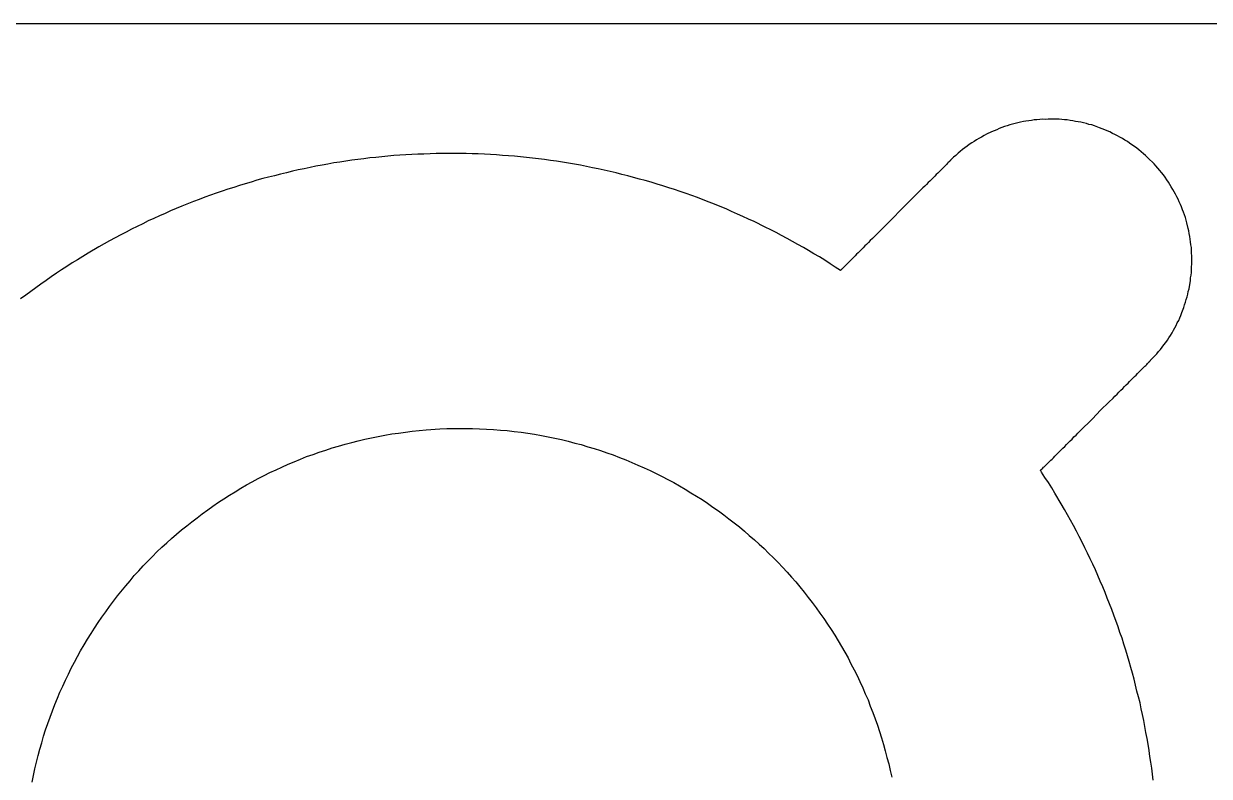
# Model space of a CAD drawing. Extents: x 14 to 158, y 769 to 1204.
# Drawn here: x 37.07 to 78.88, y 1177.71 to 1204.26 of the extents above; entities that cross this region are included whole.
import ezdxf

# ---------------------------------------------------------------- set-up
doc = ezdxf.new("R2010")
doc.units = 0

msp = doc.modelspace()

# ---------------------------------------------------------------- linework, layer by layer
at = {"layer": 'Top'}
for p, q in [((156.20052, 1204.252397), (15.0241, 1204.26)), ((72.410657, 1200.823378), (72.321906, 1200.807555)), ((72.508925, 1200.839202), (72.410657, 1200.823378)), ((72.604013, 1200.848696), (72.508925, 1200.839202)), ((72.702282, 1200.86452), (72.604013, 1200.848696)), ((72.800543, 1200.871012), (72.702282, 1200.86452)), ((72.898804, 1200.880506), (72.800543, 1200.871012)), ((72.9939, 1200.89), (72.898804, 1200.880506)), ((73.092139, 1200.883508), (72.9939, 1200.89)), ((73.1904, 1200.89), (73.092139, 1200.883508)), ((73.383839, 1200.896492), (73.1904, 1200.89)), ((73.4821, 1200.89), (73.383839, 1200.896492)), ((73.580326, 1200.890078), (73.4821, 1200.89)), ((73.675422, 1200.880584), (73.580326, 1200.890078)), ((73.773683, 1200.871089), (73.675422, 1200.880584)), ((73.871944, 1200.864598), (73.773683, 1200.871089)), ((73.96704, 1200.848774), (73.871944, 1200.864598)), ((74.065301, 1200.83295), (73.96704, 1200.848774)), ((74.163569, 1200.813962), (74.065301, 1200.83295)), ((71.19979, 1200.443043), (71.022281, 1200.36063)), ((71.291722, 1200.484266), (71.19979, 1200.443043)), ((71.380472, 1200.522324), (71.291722, 1200.484266)), ((71.469231, 1200.563546), (71.380472, 1200.522324)), ((71.567491, 1200.595275), (71.469231, 1200.563546)), ((71.656242, 1200.630168), (71.567491, 1200.595275)), ((71.754511, 1200.661896), (71.656242, 1200.630168)), ((71.843261, 1200.687214), (71.754511, 1200.661896)), ((71.938357, 1200.718942), (71.843261, 1200.687214)), ((72.03028, 1200.741096), (71.938357, 1200.718942)), ((72.125377, 1200.760084), (72.03028, 1200.741096)), ((72.223637, 1200.782237), (72.125377, 1200.760084)), ((72.321906, 1200.807555), (72.223637, 1200.782237)), ((74.25232, 1200.798138), (74.163569, 1200.813962)), ((74.350589, 1200.782315), (74.25232, 1200.798138)), ((74.445677, 1200.760162), (74.350589, 1200.782315)), ((74.543946, 1200.734844), (74.445677, 1200.760162)), ((74.632696, 1200.709526), (74.543946, 1200.734844)), ((74.730965, 1200.687292), (74.632696, 1200.709526)), ((74.829226, 1200.652399), (74.730965, 1200.687292)), ((75.006735, 1200.589023), (74.829226, 1200.652399)), ((75.104995, 1200.557294), (75.006735, 1200.589023)), ((75.193754, 1200.516072), (75.104995, 1200.557294)), ((75.282504, 1200.484343), (75.193754, 1200.516072)), ((75.371263, 1200.443121), (75.282504, 1200.484343)), ((75.460013, 1200.392404), (75.371263, 1200.443121)), ((70.41368, 1199.996118), (70.33448, 1199.939072)), ((70.502438, 1200.053165), (70.41368, 1199.996118)), ((70.584851, 1200.110211), (70.502438, 1200.053165)), ((70.673609, 1200.167257), (70.584851, 1200.110211)), ((70.756022, 1200.214809), (70.673609, 1200.167257)), ((70.844773, 1200.262361), (70.756022, 1200.214809)), ((70.933531, 1200.313078), (70.844773, 1200.262361)), ((71.022281, 1200.36063), (70.933531, 1200.313078)), ((75.551945, 1200.354346), (75.460013, 1200.392404)), ((75.640695, 1200.303629), (75.551945, 1200.354346)), ((75.729453, 1200.256077), (75.640695, 1200.303629)), ((75.818204, 1200.20536), (75.729453, 1200.256077)), ((75.900617, 1200.157808), (75.818204, 1200.20536)), ((75.989375, 1200.100762), (75.900617, 1200.157808)), ((76.068575, 1200.043716), (75.989375, 1200.100762)), ((76.150995, 1199.986669), (76.068575, 1200.043716)), ((76.239746, 1199.929623), (76.150995, 1199.986669)), ((49.90774, 1199.587898), (49.695362, 1199.565745)), ((50.120118, 1199.606887), (49.90774, 1199.587898)), ((50.329323, 1199.62271), (50.120118, 1199.606887)), ((50.548046, 1199.629202), (50.329323, 1199.62271)), ((50.760416, 1199.645026), (50.548046, 1199.629202)), ((50.969629, 1199.65452), (50.760416, 1199.645026)), ((51.182007, 1199.664014), (50.969629, 1199.65452)), ((51.400722, 1199.670506), (51.182007, 1199.664014)), ((51.6131, 1199.68), (51.400722, 1199.670506)), ((51.822317, 1199.68), (51.6131, 1199.68)), ((52.034695, 1199.686492), (51.822317, 1199.68)), ((52.2439, 1199.68), (52.034695, 1199.686492)), ((52.675015, 1199.683746), (52.2439, 1199.68)), ((52.887393, 1199.674252), (52.675015, 1199.683746)), ((53.096598, 1199.66776), (52.887393, 1199.674252)), ((53.315313, 1199.658266), (53.096598, 1199.66776)), ((53.527691, 1199.648772), (53.315313, 1199.658266)), ((53.736896, 1199.632948), (53.527691, 1199.648772)), ((53.949274, 1199.617125), (53.736896, 1199.632948)), ((54.158479, 1199.601301), (53.949274, 1199.617125)), ((54.380367, 1199.585477), (54.158479, 1199.601301)), ((54.589572, 1199.569654), (54.380367, 1199.585477)), ((54.80195, 1199.544336), (54.589572, 1199.569654)), ((69.935083, 1199.615783), (69.862213, 1199.549242)), ((70.017496, 1199.688734), (69.935083, 1199.615783)), ((70.096777, 1199.75211), (70.017496, 1199.688734)), ((70.169646, 1199.81865), (70.096777, 1199.75211)), ((70.252067, 1199.882026), (70.169646, 1199.81865)), ((70.33448, 1199.939072), (70.252067, 1199.882026)), ((76.322159, 1199.866247), (76.239746, 1199.929623)), ((76.39511, 1199.809201), (76.322159, 1199.866247)), ((76.474309, 1199.745825), (76.39511, 1199.809201)), ((76.55673, 1199.672874), (76.474309, 1199.745825)), ((76.6296, 1199.606334), (76.55673, 1199.672874)), ((76.712013, 1199.533464), (76.6296, 1199.606334)), ((47.165865, 1199.191658), (46.953487, 1199.144106)), ((47.37507, 1199.232881), (47.165865, 1199.191658)), ((47.587448, 1199.274104), (47.37507, 1199.232881)), ((47.796653, 1199.305832), (47.587448, 1199.274104)), ((48.009031, 1199.347055), (47.796653, 1199.305832)), ((48.211898, 1199.378783), (48.009031, 1199.347055)), ((48.424276, 1199.410511), (48.211898, 1199.378783)), ((48.633481, 1199.44224), (48.424276, 1199.410511)), ((48.852196, 1199.467558), (48.633481, 1199.44224)), ((49.064574, 1199.499286), (48.852196, 1199.467558)), ((49.273779, 1199.524604), (49.064574, 1199.499286)), ((49.486157, 1199.540427), (49.273779, 1199.524604)), ((49.695362, 1199.565745), (49.486157, 1199.540427)), ((55.011163, 1199.519018), (54.80195, 1199.544336)), ((55.223533, 1199.496865), (55.011163, 1199.519018)), ((55.432746, 1199.465137), (55.223533, 1199.496865)), ((55.645124, 1199.439819), (55.432746, 1199.465137)), ((55.857494, 1199.408091), (55.645124, 1199.439819)), ((56.066707, 1199.373197), (55.857494, 1199.408091)), ((56.279085, 1199.341469), (56.066707, 1199.373197)), ((56.48829, 1199.300246), (56.279085, 1199.341469)), ((56.700668, 1199.268518), (56.48829, 1199.300246)), ((56.909873, 1199.227295), (56.700668, 1199.268518)), ((57.122251, 1199.179743), (56.909873, 1199.227295)), ((57.325118, 1199.138521), (57.122251, 1199.179743)), ((69.61745, 1199.302318), (69.300466, 1198.985334)), ((69.642768, 1199.337211), (69.61745, 1199.302318)), ((69.674496, 1199.359364), (69.642768, 1199.337211)), ((69.699814, 1199.384682), (69.674496, 1199.359364)), ((69.706306, 1199.400506), (69.699814, 1199.384682)), ((69.7158, 1199.41), (69.706306, 1199.400506)), ((69.725847, 1199.407766), (69.7158, 1199.41)), ((69.748, 1199.43), (69.725847, 1199.407766)), ((69.757453, 1199.444725), (69.748, 1199.44)), ((69.748, 1199.44), (69.748, 1199.43)), ((69.763944, 1199.460549), (69.757453, 1199.444725)), ((69.789262, 1199.476372), (69.763944, 1199.460549)), ((69.862213, 1199.549242), (69.789262, 1199.476372)), ((76.930728, 1199.314749), (76.712013, 1199.533464)), ((76.994103, 1199.241798), (76.930728, 1199.314749)), ((77.066973, 1199.159385), (76.994103, 1199.241798)), ((77.133514, 1199.080186), (77.066973, 1199.159385)), ((45.289342, 1198.738372), (45.086475, 1198.671831)), ((45.50172, 1198.795418), (45.289342, 1198.738372)), ((45.704587, 1198.852464), (45.50172, 1198.795418)), ((45.916957, 1198.900016), (45.704587, 1198.852464)), ((46.119824, 1198.957063), (45.916957, 1198.900016)), ((46.329037, 1199.004615), (46.119824, 1198.957063)), ((46.541415, 1199.055332), (46.329037, 1199.004615)), ((46.744282, 1199.102884), (46.541415, 1199.055332)), ((46.953487, 1199.144106), (46.744282, 1199.102884)), ((57.534323, 1199.090969), (57.325118, 1199.138521)), ((57.746701, 1199.049746), (57.534323, 1199.090969)), ((57.959079, 1199.002194), (57.746701, 1199.049746)), ((58.161946, 1198.945148), (57.959079, 1199.002194)), ((58.371151, 1198.894431), (58.161946, 1198.945148)), ((58.574018, 1198.837384), (58.371151, 1198.894431)), ((58.786396, 1198.780338), (58.574018, 1198.837384)), ((58.989263, 1198.726457), (58.786396, 1198.780338)), ((69.195868, 1198.880736), (69.024705, 1198.709565)), ((69.246585, 1198.937782), (69.195868, 1198.880736)), ((69.300466, 1198.985334), (69.246585, 1198.937782)), ((77.19689, 1199.007235), (77.133514, 1199.080186)), ((77.26343, 1198.924822), (77.19689, 1199.007235)), ((77.320476, 1198.842409), (77.26343, 1198.924822)), ((77.377523, 1198.753651), (77.320476, 1198.842409)), ((77.434569, 1198.674451), (77.377523, 1198.753651)), ((44.065794, 1198.354953), (43.853424, 1198.282083)), ((44.268661, 1198.421493), (44.065794, 1198.354953)), ((44.471528, 1198.484869), (44.268661, 1198.421493)), ((44.674395, 1198.551409), (44.471528, 1198.484869)), ((44.877262, 1198.614785), (44.674395, 1198.551409)), ((45.086475, 1198.671831), (44.877262, 1198.614785)), ((59.198468, 1198.66941), (58.989263, 1198.726457)), ((59.401335, 1198.60287), (59.198468, 1198.66941)), ((59.604202, 1198.539494), (59.401335, 1198.60287)), ((59.81658, 1198.472954), (59.604202, 1198.539494)), ((60.019447, 1198.409578), (59.81658, 1198.472954)), ((60.222314, 1198.336708), (60.019447, 1198.409578)), ((60.425181, 1198.270168), (60.222314, 1198.336708)), ((68.710991, 1198.39577), (66.996131, 1196.68091)), ((68.774367, 1198.468721), (68.710991, 1198.39577)), ((68.840907, 1198.532096), (68.774367, 1198.468721)), ((68.904283, 1198.589143), (68.840907, 1198.532096)), ((68.967658, 1198.655683), (68.904283, 1198.589143)), ((69.024705, 1198.709565), (68.967658, 1198.655683)), ((77.48845, 1198.59203), (77.434569, 1198.674451)), ((77.539167, 1198.50328), (77.48845, 1198.59203)), ((77.596214, 1198.414521), (77.539167, 1198.50328)), ((77.643766, 1198.332109), (77.596214, 1198.414521)), ((77.691318, 1198.243358), (77.643766, 1198.332109)), ((43.051458, 1197.984111), (42.645724, 1197.819285)), ((43.254325, 1198.063392), (43.051458, 1197.984111)), ((43.457192, 1198.136262), (43.254325, 1198.063392)), ((43.650557, 1198.209213), (43.457192, 1198.136262)), ((43.853424, 1198.282083), (43.650557, 1198.209213)), ((60.830915, 1198.124355), (60.425181, 1198.270168)), ((61.033782, 1198.045074), (60.830915, 1198.124355)), ((61.236649, 1197.969039), (61.033782, 1198.045074)), ((61.430006, 1197.88984), (61.236649, 1197.969039)), ((77.73254, 1198.1546), (77.691318, 1198.243358)), ((77.783257, 1198.065849), (77.73254, 1198.1546)), ((77.821315, 1197.973918), (77.783257, 1198.065849)), ((77.862538, 1197.885168), (77.821315, 1197.973918)), ((41.850111, 1197.480083), (41.656746, 1197.391325)), ((42.052978, 1197.568833), (41.850111, 1197.480083)), ((42.246335, 1197.657592), (42.052978, 1197.568833)), ((42.449202, 1197.740005), (42.246335, 1197.657592)), ((42.645724, 1197.819285), (42.449202, 1197.740005)), ((61.632873, 1197.807427), (61.430006, 1197.88984)), ((61.83574, 1197.728147), (61.632873, 1197.807427)), ((62.03227, 1197.639388), (61.83574, 1197.728147)), ((62.235137, 1197.547465), (62.03227, 1197.639388)), ((62.428494, 1197.458715), (62.235137, 1197.547465)), ((77.894266, 1197.796409), (77.862538, 1197.885168)), ((77.935489, 1197.698148), (77.894266, 1197.796409)), ((77.970382, 1197.609398), (77.935489, 1197.698148)), ((78.00211, 1197.514302), (77.970382, 1197.609398)), ((78.033839, 1197.422378), (78.00211, 1197.514302)), ((41.064, 1197.106044), (40.86747, 1197.007784)), ((41.266867, 1197.204305), (41.064, 1197.106044)), ((41.460224, 1197.302574), (41.266867, 1197.204305)), ((41.656746, 1197.391325), (41.460224, 1197.302574)), ((62.625024, 1197.369956), (62.428494, 1197.458715)), ((62.827891, 1197.281206), (62.625024, 1197.369956)), ((63.214605, 1197.084676), (62.827891, 1197.281206)), ((63.411135, 1196.98958), (63.214605, 1197.084676)), ((78.059156, 1197.327282), (78.033839, 1197.422378)), ((78.08131, 1197.238524), (78.059156, 1197.327282)), ((78.132026, 1197.042002), (78.08131, 1197.238524)), ((40.290564, 1196.709821), (40.097207, 1196.60205)), ((40.487094, 1196.814427), (40.290564, 1196.709821)), ((40.680451, 1196.912688), (40.487094, 1196.814427)), ((40.86747, 1197.007784), (40.680451, 1196.912688)), ((63.604492, 1196.891319), (63.411135, 1196.98958)), ((63.791511, 1196.793058), (63.604492, 1196.891319)), ((63.988041, 1196.688452), (63.791511, 1196.793058)), ((64.181398, 1196.583846), (63.988041, 1196.688452)), ((66.996131, 1196.68091), (66.92318, 1196.617534)), ((78.154261, 1196.953243), (78.132026, 1197.042002)), ((78.173249, 1196.854983), (78.154261, 1196.953243)), ((78.189073, 1196.756714), (78.173249, 1196.854983)), ((78.204896, 1196.661626), (78.189073, 1196.756714)), ((78.22072, 1196.563357), (78.204896, 1196.661626)), ((39.716831, 1196.392838), (39.342792, 1196.164612)), ((39.910188, 1196.497444), (39.716831, 1196.392838)), ((40.097207, 1196.60205), (39.910188, 1196.497444)), ((64.368417, 1196.476075), (64.181398, 1196.583846)), ((64.561774, 1196.365131), (64.368417, 1196.476075)), ((64.748793, 1196.25736), (64.561774, 1196.365131)), ((64.935804, 1196.143243), (64.748793, 1196.25736)), ((66.55242, 1196.237198), (66.495373, 1196.180152)), ((66.609466, 1196.300574), (66.55242, 1196.237198)), ((66.672842, 1196.35762), (66.609466, 1196.300574)), ((66.729888, 1196.424161), (66.672842, 1196.35762)), ((66.793264, 1196.478042), (66.729888, 1196.424161)), ((66.859804, 1196.544583), (66.793264, 1196.478042)), ((66.92318, 1196.617534), (66.859804, 1196.544583)), ((78.227212, 1196.465096), (78.22072, 1196.563357)), ((78.2462, 1196.37), (78.227212, 1196.465096)), ((78.246214, 1196.26653), (78.2462, 1196.37)), ((78.252706, 1196.168261), (78.246214, 1196.26653)), ((38.775397, 1195.82545), (38.588378, 1195.701823)), ((38.962416, 1195.936386), (38.775397, 1195.82545)), ((39.146262, 1196.050503), (38.962416, 1195.936386)), ((39.342792, 1196.164612), (39.146262, 1196.050503)), ((65.132334, 1196.032307), (64.935804, 1196.143243)), ((65.31618, 1195.91819), (65.132334, 1196.032307)), ((65.503199, 1195.794571), (65.31618, 1195.91819)), ((66.38761, 1196.072389), (65.934323, 1195.619111)), ((66.438327, 1196.129435), (66.38761, 1196.072389)), ((66.495373, 1196.180152), (66.438327, 1196.129435)), ((78.2622, 1196.07), (78.252706, 1196.168261)), ((78.262194, 1195.775096), (78.2622, 1196.07)), ((38.223858, 1195.45775), (38.036839, 1195.337296)), ((38.401367, 1195.581369), (38.223858, 1195.45775)), ((38.588378, 1195.701823), (38.401367, 1195.581369)), ((65.690218, 1195.674117), (65.503199, 1195.794571)), ((65.8709, 1195.56), (65.690218, 1195.674117)), ((65.877106, 1195.560506), (65.8706, 1195.56)), ((65.8866, 1195.57), (65.877106, 1195.560506)), ((65.893019, 1195.577807), (65.8866, 1195.58)), ((65.8866, 1195.58), (65.8866, 1195.57)), ((65.918337, 1195.603125), (65.893019, 1195.577807)), ((65.924829, 1195.612619), (65.918337, 1195.603125)), ((65.934323, 1195.619111), (65.924829, 1195.612619)), ((78.220879, 1195.296698), (78.236702, 1195.391794)), ((78.236702, 1195.391794), (78.246197, 1195.490055)), ((78.246197, 1195.490055), (78.252688, 1195.588316)), ((78.252688, 1195.588316), (78.2527, 1195.68)), ((78.2527, 1195.68), (78.262194, 1195.775096)), ((37.672311, 1195.077374), (37.491629, 1194.947409)), ((37.856157, 1195.207339), (37.672311, 1195.077374)), ((38.036839, 1195.337296), (37.856157, 1195.207339)), ((78.163832, 1194.91315), (78.211385, 1195.20794)), ((78.211385, 1195.20794), (78.220879, 1195.296698)), ((37.136611, 1194.687487), (36.955937, 1194.551185)), ((37.491629, 1194.947409), (37.136611, 1194.687487)), ((78.065645, 1194.532774), (78.097373, 1194.631042)), ((78.097373, 1194.631042), (78.122691, 1194.719793)), ((78.122691, 1194.719793), (78.138515, 1194.818062)), ((78.138515, 1194.818062), (78.163832, 1194.91315)), ((77.913494, 1194.069984), (77.97687, 1194.247494)), ((77.97687, 1194.247494), (78.008599, 1194.345754)), ((78.008599, 1194.345754), (78.043492, 1194.444023)), ((78.043492, 1194.444023), (78.065645, 1194.532774)), ((77.748604, 1193.705456), (77.799321, 1193.794215)), ((77.799321, 1193.794215), (77.840543, 1193.882965)), ((77.840543, 1193.882965), (77.872272, 1193.971724)), ((77.872272, 1193.971724), (77.913494, 1194.069984)), ((77.507679, 1193.268026), (77.564725, 1193.356776)), ((77.564725, 1193.356776), (77.612277, 1193.445535)), ((77.612277, 1193.445535), (77.659829, 1193.527947)), ((77.659829, 1193.527947), (77.710546, 1193.616706)), ((77.710546, 1193.616706), (77.748604, 1193.705456)), ((77.222447, 1192.852748), (77.279494, 1192.935161)), ((77.279494, 1192.935161), (77.342869, 1193.014442)), ((77.342869, 1193.014442), (77.399916, 1193.103192)), ((77.399916, 1193.103192), (77.456962, 1193.185613)), ((77.456962, 1193.185613), (77.507679, 1193.268026)), ((76.8073, 1192.39), (76.88017, 1192.46287)), ((76.88017, 1192.46287), (76.956204, 1192.545283)), ((76.956204, 1192.545283), (77.029156, 1192.618234)), ((77.029156, 1192.618234), (77.092531, 1192.697433)), ((77.092531, 1192.697433), (77.159072, 1192.773468)), ((77.159072, 1192.773468), (77.222447, 1192.852748)), ((76.442116, 1192.010277), (76.483338, 1192.060994)), ((76.483338, 1192.060994), (76.524561, 1192.102217)), ((76.524561, 1192.102217), (76.565784, 1192.140275)), ((76.565784, 1192.140275), (76.603841, 1192.175168)), ((76.603841, 1192.175168), (76.638735, 1192.206896)), ((76.638735, 1192.206896), (76.670463, 1192.238625)), ((76.670463, 1192.238625), (76.695781, 1192.270353)), ((76.695781, 1192.270353), (76.718015, 1192.295671)), ((76.718015, 1192.295671), (76.743333, 1192.320989)), ((76.743333, 1192.320989), (76.752827, 1192.32748)), ((76.752827, 1192.32748), (76.759319, 1192.336974)), ((76.759319, 1192.336974), (76.768813, 1192.343466)), ((76.768813, 1192.343466), (76.775305, 1192.35296)), ((76.775305, 1192.35296), (76.784799, 1192.362455)), ((76.784799, 1192.362455), (76.7913, 1192.37)), ((76.7913, 1192.37), (76.800794, 1192.379494)), ((76.7913, 1192.37), (76.7913, 1192.37)), ((76.800794, 1192.379494), (76.8073, 1192.38)), ((76.8073, 1192.38), (76.8073, 1192.39)), ((76.014196, 1191.582357), (76.068077, 1191.645733)), ((76.068077, 1191.645733), (76.239248, 1191.816904)), ((76.239248, 1191.816904), (76.296295, 1191.864456)), ((76.296295, 1191.864456), (76.347012, 1191.921503)), ((76.347012, 1191.921503), (76.394564, 1191.972219)), ((76.394564, 1191.972219), (76.442116, 1192.010277)), ((75.624447, 1191.192609), (75.687823, 1191.265479)), ((75.687823, 1191.265479), (75.754364, 1191.328854)), ((75.754364, 1191.328854), (75.827233, 1191.395395)), ((75.827233, 1191.395395), (75.88428, 1191.458771)), ((75.88428, 1191.458771), (75.947655, 1191.525311)), ((75.947655, 1191.525311), (76.014196, 1191.582357)), ((75.047606, 1190.625197), (75.339232, 1190.916815)), ((75.339232, 1190.916815), (75.485037, 1191.053117)), ((75.485037, 1191.053117), (75.551577, 1191.126068)), ((75.551577, 1191.126068), (75.624447, 1191.192609)), ((74.755988, 1190.324069), (75.047606, 1190.625197)), ((51.254871, 1189.936764), (51.743018, 1189.968492)), ((51.743018, 1189.968492), (51.993429, 1189.977986)), ((51.993429, 1189.977986), (52.243848, 1189.984478)), ((52.243848, 1189.984478), (52.8936, 1189.98)), ((52.8936, 1189.98), (53.137674, 1189.973508)), ((53.137674, 1189.973508), (53.388085, 1189.964014)), ((53.388085, 1189.964014), (53.632159, 1189.94819)), ((74.318549, 1189.88663), (74.755988, 1190.324069)), ((48.633444, 1189.489807), (48.86167, 1189.546853)), ((48.86167, 1189.546853), (49.096233, 1189.603899)), ((49.096233, 1189.603899), (49.330796, 1189.651451)), ((49.330796, 1189.651451), (49.565367, 1189.702168)), ((49.565367, 1189.702168), (49.803095, 1189.74972)), ((49.803095, 1189.74972), (50.047177, 1189.790943)), ((50.047177, 1189.790943), (50.28174, 1189.822671)), ((50.28174, 1189.822671), (50.525814, 1189.8544)), ((50.525814, 1189.8544), (50.766715, 1189.889293)), ((50.766715, 1189.889293), (51.010797, 1189.911446)), ((51.010797, 1189.911446), (51.254871, 1189.936764)), ((53.632159, 1189.94819), (53.876241, 1189.922873)), ((53.876241, 1189.922873), (54.120315, 1189.907049)), ((54.120315, 1189.907049), (54.361216, 1189.875321)), ((54.361216, 1189.875321), (54.60529, 1189.850003)), ((54.60529, 1189.850003), (54.849364, 1189.811945)), ((54.849364, 1189.811945), (55.083935, 1189.777052)), ((55.083935, 1189.777052), (55.328009, 1189.738994)), ((55.328009, 1189.738994), (55.562572, 1189.688277)), ((55.562572, 1189.688277), (55.800308, 1189.640725)), ((55.800308, 1189.640725), (56.034871, 1189.593173)), ((56.034871, 1189.593173), (56.269434, 1189.536127)), ((56.269434, 1189.536127), (56.49766, 1189.469586)), ((73.836893, 1189.414469), (73.966858, 1189.544434)), ((73.966858, 1189.544434), (74.039728, 1189.610974)), ((74.039728, 1189.610974), (74.106269, 1189.683844)), ((74.106269, 1189.683844), (74.179139, 1189.74722)), ((74.179139, 1189.74722), (74.242514, 1189.82009)), ((74.242514, 1189.82009), (74.318549, 1189.88663)), ((47.270427, 1189.068362), (47.489142, 1189.150775)), ((47.489142, 1189.150775), (47.717368, 1189.223645)), ((47.717368, 1189.223645), (47.942429, 1189.296515)), ((47.942429, 1189.296515), (48.170655, 1189.359891)), ((48.170655, 1189.359891), (48.398881, 1189.43276)), ((48.398881, 1189.43276), (48.633444, 1189.489807)), ((56.49766, 1189.469586), (56.722721, 1189.41254)), ((56.722721, 1189.41254), (56.960457, 1189.33967)), ((56.960457, 1189.33967), (57.18551, 1189.276294)), ((57.18551, 1189.276294), (57.413736, 1189.203424)), ((57.413736, 1189.203424), (57.632451, 1189.121003)), ((57.632451, 1189.121003), (57.860677, 1189.048133)), ((73.488286, 1189.059532), (73.539003, 1189.116578)), ((73.539003, 1189.116578), (73.596049, 1189.17046)), ((73.596049, 1189.17046), (73.659425, 1189.227506)), ((73.659425, 1189.227506), (73.716471, 1189.294047)), ((73.716471, 1189.294047), (73.783012, 1189.351093)), ((73.783012, 1189.351093), (73.836893, 1189.414469)), ((46.173678, 1188.621389), (46.395566, 1188.71965)), ((46.395566, 1188.71965), (46.604771, 1188.808408)), ((46.604771, 1188.808408), (46.823486, 1188.897159)), ((46.823486, 1188.897159), (47.042201, 1188.989082)), ((47.042201, 1188.989082), (47.270427, 1189.068362)), ((57.860677, 1189.048133), (58.079392, 1188.959375)), ((58.079392, 1188.959375), (58.298107, 1188.876962)), ((58.298107, 1188.876962), (58.516822, 1188.788212)), ((58.516822, 1188.788212), (58.7292, 1188.689943)), ((73.091997, 1188.669573), (73.123726, 1188.701301)), ((73.123726, 1188.701301), (73.164948, 1188.733029)), ((73.164948, 1188.733029), (73.247361, 1188.815442)), ((73.247361, 1188.815442), (73.285419, 1188.862994)), ((73.285419, 1188.862994), (73.336136, 1188.904217)), ((73.336136, 1188.904217), (73.383688, 1188.951769)), ((73.383688, 1188.951769), (73.43124, 1189.008815)), ((73.43124, 1189.008815), (73.488286, 1189.059532)), ((45.330512, 1188.215655), (45.542882, 1188.323426)), ((45.542882, 1188.323426), (45.752095, 1188.428032)), ((45.752095, 1188.428032), (45.964473, 1188.526293)), ((45.964473, 1188.526293), (46.173678, 1188.621389)), ((58.7292, 1188.689943), (58.947915, 1188.594855)), ((58.947915, 1188.594855), (59.157128, 1188.496586)), ((59.157128, 1188.496586), (59.369506, 1188.398325)), ((59.369506, 1188.398325), (59.581876, 1188.293719)), ((59.581876, 1188.293719), (59.784743, 1188.17961)), ((72.930216, 1188.497687), (72.9302, 1188.51)), ((72.9302, 1188.51), (72.9367, 1188.51)), ((72.936707, 1188.488193), (72.930216, 1188.497687)), ((72.9367, 1188.52), (72.952524, 1188.535824)), ((72.9367, 1188.51), (72.9367, 1188.52)), ((72.962025, 1188.440641), (72.936707, 1188.488193)), ((72.952524, 1188.535824), (72.962, 1188.53)), ((72.962, 1188.53), (72.971494, 1188.539494)), ((73.082479, 1188.253622), (72.962025, 1188.440641)), ((72.971494, 1188.539494), (72.977986, 1188.555318)), ((72.977986, 1188.555318), (72.98748, 1188.56181)), ((72.98748, 1188.56181), (73.009633, 1188.580798)), ((73.009633, 1188.580798), (73.034951, 1188.612526)), ((73.034951, 1188.612526), (73.060269, 1188.634679)), ((73.060269, 1188.634679), (73.091997, 1188.669573)), ((44.519044, 1187.752866), (44.721911, 1187.876485)), ((44.721911, 1187.876485), (44.924778, 1187.990602)), ((44.924778, 1187.990602), (45.127645, 1188.101538)), ((45.127645, 1188.101538), (45.330512, 1188.215655)), ((59.784743, 1188.17961), (59.993956, 1188.075004)), ((59.993956, 1188.075004), (60.196823, 1187.960895)), ((60.196823, 1187.960895), (60.39969, 1187.840441)), ((73.206098, 1188.076113), (73.082479, 1188.253622)), ((73.320215, 1187.889102), (73.206098, 1188.076113)), ((73.431151, 1187.695737), (73.320215, 1187.889102)), ((43.9358, 1187.382001), (44.129157, 1187.502447)), ((44.129157, 1187.502447), (44.325679, 1187.632412)), ((44.325679, 1187.632412), (44.519044, 1187.752866)), ((60.39969, 1187.840441), (60.596212, 1187.716814)), ((60.596212, 1187.716814), (60.799079, 1187.596368)), ((60.799079, 1187.596368), (60.992444, 1187.472741)), ((60.992444, 1187.472741), (61.185801, 1187.342784)), ((73.659377, 1187.321707), (73.431151, 1187.695737)), ((43.358894, 1186.976267), (43.555424, 1187.112561)), ((43.555424, 1187.112561), (43.73927, 1187.242526)), ((43.73927, 1187.242526), (43.9358, 1187.382001)), ((61.185801, 1187.342784), (61.37282, 1187.206482)), ((61.37282, 1187.206482), (61.569342, 1187.076517)), ((61.569342, 1187.076517), (61.756361, 1186.93705)), ((73.773494, 1187.125177), (73.659377, 1187.321707)), ((73.8781, 1186.938158), (73.773494, 1187.125177)), ((42.816857, 1186.554677), (42.994366, 1186.690979)), ((42.994366, 1186.690979), (43.181385, 1186.836792)), ((43.181385, 1186.836792), (43.358894, 1186.976267)), ((61.756361, 1186.93705), (61.940207, 1186.800748)), ((61.940207, 1186.800748), (62.120889, 1186.654935)), ((62.120889, 1186.654935), (62.307908, 1186.509122)), ((73.985871, 1186.744801), (73.8781, 1186.938158)), ((74.090469, 1186.557782), (73.985871, 1186.744801)), ((42.281158, 1186.098226), (42.458667, 1186.253549)), ((42.458667, 1186.253549), (42.629838, 1186.405699)), ((42.629838, 1186.405699), (42.816857, 1186.554677)), ((62.307908, 1186.509122), (62.485871, 1186.363423)), ((62.485871, 1186.363423), (62.657042, 1186.2081)), ((62.657042, 1186.2081), (62.834551, 1186.052777)), ((74.195075, 1186.364425), (74.090469, 1186.557782)), ((74.293336, 1186.167895), (74.195075, 1186.364425)), ((41.767653, 1185.6291), (41.938824, 1185.790761)), ((41.938824, 1185.790761), (42.109995, 1185.946076)), ((42.109995, 1185.946076), (42.281158, 1186.098226)), ((62.834551, 1186.052777), (63.005714, 1185.900627)), ((63.005714, 1185.900627), (63.176885, 1185.745312)), ((74.391605, 1185.974538), (74.293336, 1186.167895)), ((74.486701, 1185.778008), (74.391605, 1185.974538)), ((74.584962, 1185.584651), (74.486701, 1185.778008)), ((41.444331, 1185.302613), (41.605992, 1185.464266)), ((41.605992, 1185.464266), (41.767653, 1185.6291)), ((63.176885, 1185.745312), (63.338546, 1185.583651)), ((63.338546, 1185.583651), (63.509717, 1185.42199)), ((63.509717, 1185.42199), (63.671378, 1185.250819)), ((74.683223, 1185.388121), (74.584962, 1185.584651)), ((74.771981, 1185.194764), (74.683223, 1185.388121)), ((40.965694, 1184.792272), (41.127355, 1184.963443)), ((41.127355, 1184.963443), (41.28267, 1185.134606)), ((41.28267, 1185.134606), (41.444331, 1185.302613)), ((63.671378, 1185.250819), (63.823528, 1185.089158)), ((63.823528, 1185.089158), (63.988354, 1184.917995)), ((74.860731, 1184.991897), (74.771981, 1185.194764)), ((74.94949, 1184.79854), (74.860731, 1184.991897)), ((40.664566, 1184.434081), (40.819881, 1184.614763)), ((40.819881, 1184.614763), (40.965694, 1184.792272)), ((63.988354, 1184.917995), (64.140504, 1184.740486)), ((64.140504, 1184.740486), (64.295827, 1184.569315)), ((64.295827, 1184.569315), (64.44164, 1184.391806)), ((75.031903, 1184.595673), (74.94949, 1184.79854)), ((75.120661, 1184.399143), (75.031903, 1184.595673)), ((40.37294, 1184.079063), (40.664566, 1184.434081)), ((64.44164, 1184.391806), (64.587445, 1184.211124)), ((64.587445, 1184.211124), (64.733258, 1184.024105)), ((75.203074, 1184.196276), (75.120661, 1184.399143)), ((75.282273, 1184.002919), (75.203074, 1184.196276)), ((39.957695, 1183.518014), (40.08766, 1183.705033)), ((40.08766, 1183.705033), (40.233473, 1183.892044)), ((40.233473, 1183.892044), (40.37294, 1184.079063)), ((64.733258, 1184.024105), (64.872733, 1183.846596)), ((64.872733, 1183.846596), (65.009027, 1183.659577)), ((75.364694, 1183.800052), (75.282273, 1184.002919)), ((75.437564, 1183.597185), (75.364694, 1183.800052)), ((39.691436, 1183.137638), (39.821393, 1183.330995)), ((39.821393, 1183.330995), (39.957695, 1183.518014)), ((65.009027, 1183.659577), (65.148502, 1183.46622)), ((65.148502, 1183.46622), (65.284804, 1183.279201)), ((65.284804, 1183.279201), (65.414761, 1183.082679)), ((75.516845, 1183.394318), (75.437564, 1183.597185)), ((75.66265, 1182.988583), (75.516845, 1183.394318)), ((39.441017, 1182.747751), (39.561471, 1182.941108)), ((39.561471, 1182.941108), (39.691436, 1183.137638)), ((65.414761, 1183.082679), (65.538388, 1182.889322)), ((65.538388, 1182.889322), (65.668345, 1182.695957)), ((75.72919, 1182.785716), (75.66265, 1182.988583)), ((39.196944, 1182.348354), (39.317398, 1182.551221)), ((39.317398, 1182.551221), (39.441017, 1182.747751)), ((65.668345, 1182.695957), (65.788799, 1182.49309)), ((65.788799, 1182.49309), (65.902916, 1182.296568)), ((75.80206, 1182.582849), (75.72919, 1182.785716)), ((75.865436, 1182.379982), (75.80206, 1182.582849)), ((38.962381, 1181.94262), (39.073325, 1182.145487)), ((39.073325, 1182.145487), (39.196944, 1182.348354)), ((65.902916, 1182.296568), (66.023362, 1182.093701)), ((66.023362, 1182.093701), (66.137479, 1181.890834)), ((75.931976, 1182.167604), (75.865436, 1182.379982)), ((75.995352, 1181.964737), (75.931976, 1182.167604)), ((38.740493, 1181.530548), (38.85461, 1181.739753)), ((38.85461, 1181.739753), (38.962381, 1181.94262)), ((66.137479, 1181.890834), (66.242085, 1181.681621)), ((66.242085, 1181.681621), (66.349856, 1181.469251)), ((76.052398, 1181.76187), (75.995352, 1181.964737)), ((76.109445, 1181.552665), (76.052398, 1181.76187)), ((38.537626, 1181.108965), (38.645397, 1181.31817)), ((38.645397, 1181.31817), (38.740493, 1181.530548)), ((66.349856, 1181.469251), (66.454454, 1181.266384)), ((66.454454, 1181.266384), (66.55906, 1181.054006)), ((76.175985, 1181.349798), (76.109445, 1181.552665)), ((76.223537, 1181.13742), (76.175985, 1181.349798)), ((38.344269, 1180.677872), (38.44253, 1180.896587)), ((38.44253, 1180.896587), (38.537626, 1181.108965)), ((66.55906, 1181.054006), (66.657321, 1180.835291)), ((66.657321, 1180.835291), (66.746079, 1180.626078)), ((76.280584, 1180.934553), (76.223537, 1181.13742)), ((76.328136, 1180.722175), (76.280584, 1180.934553)), ((38.16676, 1180.246779), (38.255519, 1180.468659)), ((38.255519, 1180.468659), (38.344269, 1180.677872)), ((66.746079, 1180.626078), (66.84434, 1180.407363)), ((66.84434, 1180.407363), (66.923621, 1180.185475)), ((76.385182, 1180.519308), (76.328136, 1180.722175)), ((76.435899, 1180.310103), (76.385182, 1180.519308)), ((37.995589, 1179.803003), (38.07801, 1180.028064)), ((38.07801, 1180.028064), (38.16676, 1180.246779)), ((66.923621, 1180.185475), (67.012371, 1179.96676)), ((67.012371, 1179.96676), (67.094792, 1179.741707)), ((76.473957, 1180.097725), (76.435899, 1180.310103)), ((76.524673, 1179.88852), (76.473957, 1180.097725)), ((37.840306, 1179.356062), (37.913176, 1179.581115)), ((37.913176, 1179.581115), (37.995589, 1179.803003)), ((67.094792, 1179.741707), (67.177205, 1179.522992)), ((67.177205, 1179.522992), (67.323018, 1179.066541)), ((76.565896, 1179.685653), (76.524673, 1179.88852)), ((76.603954, 1179.473275), (76.565896, 1179.685653)), ((37.70406, 1178.89961), (37.767436, 1179.127836)), ((37.767436, 1179.127836), (37.840306, 1179.356062)), ((76.645177, 1179.26407), (76.603954, 1179.473275)), ((76.686399, 1179.051692), (76.645177, 1179.26407)), ((37.574144, 1178.446331), (37.63752, 1178.674557)), ((37.63752, 1178.674557), (37.70406, 1178.89961)), ((67.323018, 1179.066541), (67.386393, 1178.84148)), ((67.386393, 1178.84148), (67.452934, 1178.613254)), ((76.718128, 1178.842487), (76.686399, 1179.051692)), ((76.753021, 1178.630109), (76.718128, 1178.842487)), ((37.460035, 1177.977196), (37.574144, 1178.446331)), ((67.452934, 1178.613254), (67.50998, 1178.378691)), ((67.50998, 1178.378691), (67.573356, 1178.150465)), ((76.784749, 1178.417731), (76.753021, 1178.630109)), ((76.816478, 1178.208526), (76.784749, 1178.417731)), ((37.412483, 1177.73946), (37.460035, 1177.977196)), ((67.573356, 1178.150465), (67.620908, 1177.915902)), ((67.620908, 1177.915902), (67.677954, 1177.678166)), ((76.848206, 1177.996148), (76.816478, 1178.208526)), ((76.873524, 1177.786943), (76.848206, 1177.996148)), ((37.361766, 1177.504897), (37.412483, 1177.73946)), ((76.898842, 1177.574565), (76.873524, 1177.786943))]:
    msp.add_line(p, q, dxfattribs=at)

doc.saveas('drawing.dxf')
